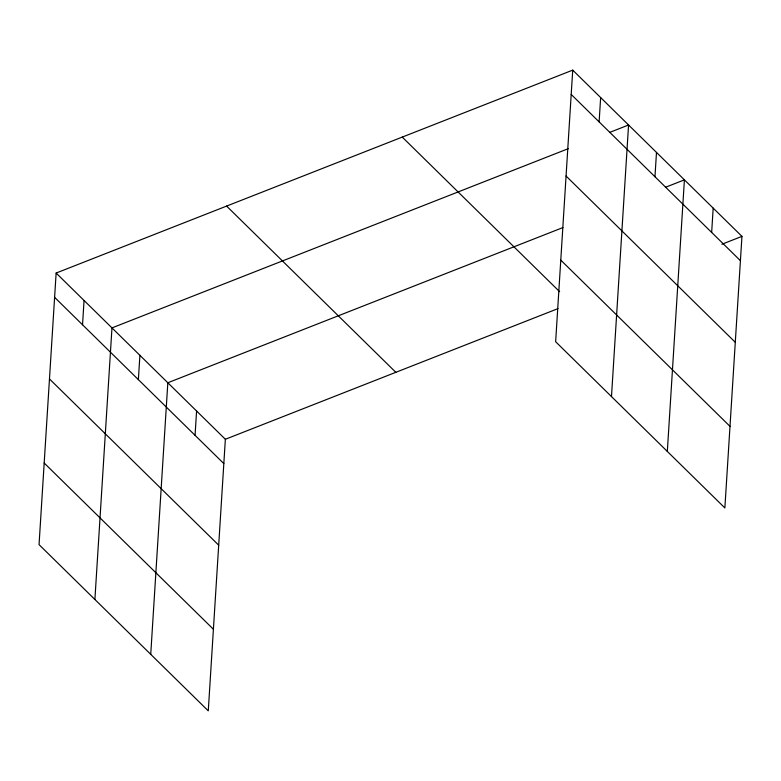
<?xml version="1.0" encoding="UTF-8"?>
<svg xmlns="http://www.w3.org/2000/svg" width="781" height="781" viewBox="0 0 781 781"><rect width="100%" height="100%" fill="white"/><g stroke="black" fill="none" stroke-linecap="round" stroke-linejoin="round"><path stroke-width="1.17" d="M56.134 273.047L39.05 544.63L208.273 710.866L225.358 439.273L56.134 273.047L572.727 70.134L741.95 236.37L724.866 507.953L555.642 341.727L572.727 70.134M82.532 324.779L84.055 300.47M94.891 599.486L111.976 327.903L568.402 148.624M138.374 379.634L139.906 355.326M150.733 654.341L167.827 382.758L562.964 227.554M195.065 435.329L196.587 411.021M599.125 121.875L600.648 97.566M611.484 396.582L628.568 124.989L609.629 132.428M654.966 176.731L656.489 152.422M667.325 451.438L684.41 179.845L665.471 187.294M711.657 232.416L713.18 208.107M225.358 439.273L557.966 308.632M721.898 244.248L741.95 236.37M571.194 94.442L740.417 260.678M566.069 176.047L735.282 342.283M560.778 260.122L730.001 426.358M402.254 137.095L559.626 291.694M226.607 206.086L395.83 372.322M54.611 297.346L223.825 463.582M49.476 378.951L218.7 545.187M44.185 463.026L213.408 629.261"/></g></svg>
